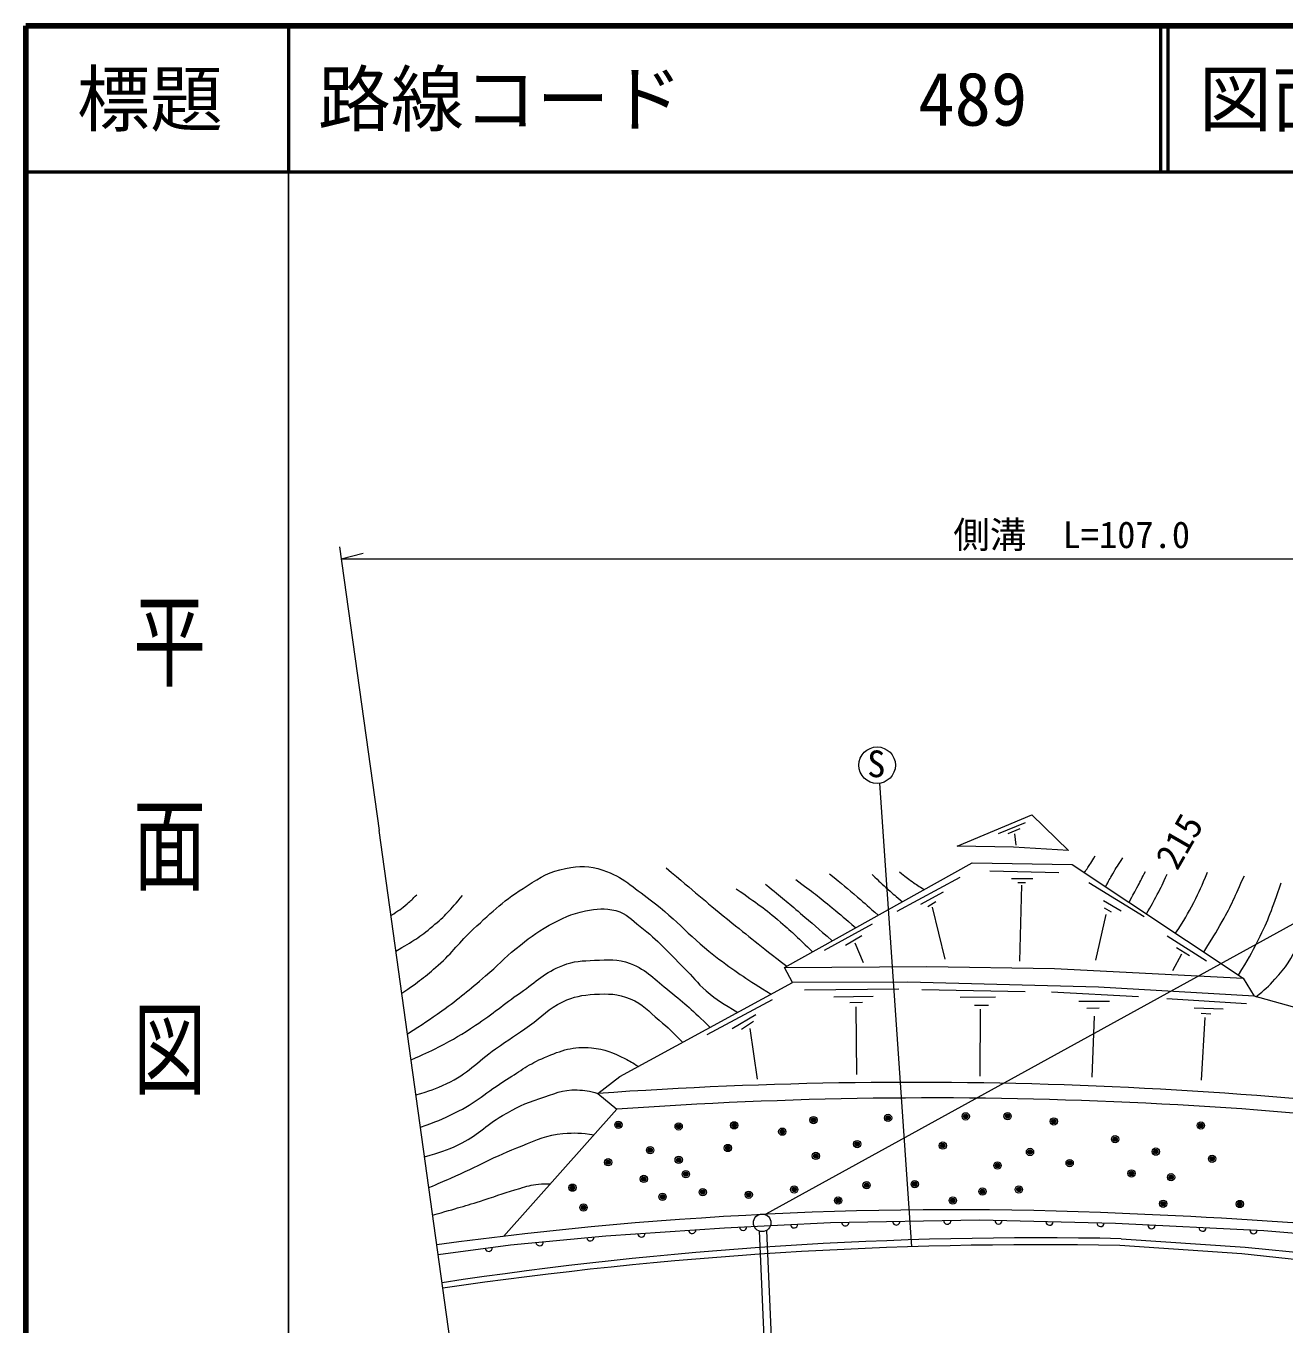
# Model space of a CAD drawing. Units: millimetres, scale not verified. Extents: x 40000 to 680000, y 20000 to 380000.
# Drawn here: x 40000 to 126215, y 291047 to 380000 of the extents above; entities that cross this region are included whole.
import ezdxf
from ezdxf.enums import TextEntityAlignment as Align

# ---------------------------------------------------------------- set-up
doc = ezdxf.new("R2010")
doc.units = ezdxf.units.MM
doc.header["$LTSCALE"] = 1000
doc.header["$PDMODE"] = 32
doc.header["$PDSIZE"] = 500
for name, color, linetype, lineweight in [('M-BGD', 7, 'Continuous', 13), ('M-BMK-SRVR', 3, 'Continuous', 13), ('M-STR-HTXT', 7, 'Continuous', 13), ('M-STR-STRC', 7, 'Continuous', 13), ('M-TTL', 2, 'Continuous', 140), ('M-TTL-BAND', 7, 'Continuous', 25), ('M-TTL-LINE', 7, 'Continuous', 50)]:
    doc.layers.add(name, color=color, linetype=linetype, lineweight=lineweight)
doc.layers.add('M-TTL-TXT', color=7, linetype='Continuous')
doc.styles.add('@ＭＳ ゴシック', font='')
doc.styles.add('ＭＳ ゴシック', font='')
doc.styles.get('@ＭＳ ゴシック').set_extended_font_data('@MS Gothic')
doc.styles.get('ＭＳ ゴシック').set_extended_font_data('MS Gothic')

msp = doc.modelspace()

# ---------------------------------------------------------------- linework, layer by layer
at = {"layer": 'M-BGD'}
for p, q in [((98496, 328104), (100676, 296345)), ((103809, 323790), (108934, 325947)), ((108934, 325947), (111433, 323502)), ((106649, 324655), (108490, 325409)), ((107315, 324664), (108130, 324997)), ((107685, 323725), (103809, 323790)), ((107736, 324629), (107832, 323867)), ((111433, 323502), (107685, 323725)), ((91981, 315480), (104841, 322651)), ((104841, 322651), (111694, 322533)), ((106063, 322112), (110783, 321986)), ((111694, 322533), (123425, 314740)), ((99713, 319335), (104010, 321667)), ((107546, 321589), (108995, 321589)), ((107967, 321297), (108487, 321303)), ((112834, 321312), (116620, 318965)), ((101319, 319817), (102879, 320659)), ((108212, 321116), (108097, 315919)), ((101794, 319655), (102351, 319998)), ((102106, 319605), (102974, 316042)), ((113839, 320070), (115062, 319360)), ((113899, 319577), (114372, 319300)), ((94730, 316658), (98008, 318463)), ((113997, 319103), (113287, 315987)), ((96159, 317017), (97290, 317683)), ((118198, 317644), (120895, 315946)), ((96799, 317166), (97369, 315825)), ((118844, 316840), (119747, 316305)), ((119177, 316393), (118564, 315244)), ((91981, 315480), (101745, 315542)), ((92533, 314441), (91981, 315480)), ((101745, 315542), (110481, 315404)), ((110481, 315404), (123425, 314740)), ((80694, 307999), (92533, 314441)), ((100443, 314471), (92533, 314441)), ((93347, 313958), (99816, 314017)), ((113505, 314123), (100443, 314471)), ((124161, 313504), (113505, 314123)), ((123425, 314740), (124161, 313504)), ((86682, 310897), (91161, 313290)), ((95365, 313478), (98060, 313517)), ((101393, 313977), (108473, 313839)), ((104010, 313458), (106442, 313471)), ((110275, 313813), (116231, 313497)), ((112148, 313162), (114258, 313162)), ((118180, 313347), (123632, 313022)), ((132806, 311108), (124161, 313504)), ((88400, 311309), (90013, 312265)), ((96470, 313083), (97337, 313096)), ((96864, 312781), (96917, 308140)), ((105009, 312893), (105956, 312906)), ((105390, 312616), (105377, 308041)), ((112700, 312689), (113548, 312708)), ((120065, 312724), (122037, 312637)), ((120538, 312339), (121196, 312312)), ((89031, 311257), (89855, 311791)), ((113213, 312156), (113036, 307956)), ((120792, 312049), (120529, 307761)), ((89610, 311309), (90120, 307821)), ((79185, 306847), (80694, 307999)), ((79185, 306847), (80494, 305764)), ((72724, 297056), (80494, 305764)), ((90241, 297425), (91052, 279562)), ((90739, 297462), (91550, 279603)), ((123319, 295860), (114963, 296421)), ((115052, 296894), (123549, 296323)), ((123549, 296323), (133962, 295258)), ((133865, 294698), (123319, 295860))]:
    msp.add_line(p, q, dxfattribs=at)
msp.add_lwpolyline([(68245, 295818), (73213, 296468), (79728, 297089), (87876, 297648), (95131, 298003), (105343, 298180), (114665, 297950), (124825, 297446), (134380, 296654), (144462, 295587), (150606, 294645), (154851, 292422)], dxfattribs=at)
for centre, radius in [((98330, 329343), 1250), ((93969, 305026), 150), ((93969, 305026), 120), ((93969, 305026), 90), ((99077, 305171), 150), ((99077, 305171), 120), ((99077, 305171), 90), ((99077, 305171), 60), ((99077, 305171), 30), ((99077, 305171), 20), ((104403, 305279), 150), ((104403, 305279), 120), ((104403, 305279), 90), ((104403, 305279), 60), ((104403, 305279), 30), ((104403, 305279), 20), ((107271, 305297), 150), ((107271, 305297), 120), ((107271, 305297), 90), ((107271, 305297), 60), ((107271, 305297), 30), ((107271, 305297), 20), ((80599, 304700), 150), ((80599, 304700), 120), ((80599, 304700), 90), ((80599, 304700), 60), ((80599, 304700), 30), ((80599, 304700), 20), ((84730, 304591), 150), ((84730, 304591), 120), ((84730, 304591), 90), ((84730, 304591), 60), ((84730, 304591), 30), ((84730, 304591), 20), ((88534, 304663), 150), ((88534, 304663), 120), ((88534, 304663), 90), ((88534, 304663), 60), ((88534, 304663), 30), ((88534, 304663), 20), ((91831, 304229), 150), ((91831, 304229), 120), ((91831, 304229), 90), ((91831, 304229), 60), ((91831, 304229), 30), ((91831, 304229), 20), ((93969, 305026), 60), ((93969, 305026), 30), ((93969, 305026), 20), ((110436, 304935), 150), ((110436, 304935), 120), ((110436, 304935), 90), ((110436, 304935), 60), ((110436, 304935), 30), ((110436, 304935), 20), ((120521, 304654), 150), ((120521, 304654), 120), ((120521, 304654), 90), ((120521, 304654), 60), ((120521, 304654), 30), ((120521, 304654), 20), ((96959, 303382), 150), ((96959, 303382), 120), ((96959, 303382), 90), ((96959, 303382), 60), ((96959, 303382), 30), ((96959, 303382), 20), ((102829, 303273), 150), ((102829, 303273), 120), ((102829, 303273), 90), ((102829, 303273), 60), ((114634, 303712), 150), ((114634, 303712), 120), ((114634, 303712), 90), ((114634, 303712), 60), ((114634, 303712), 30), ((114634, 303712), 20), ((82773, 302961), 150), ((82773, 302961), 120), ((82773, 302961), 90), ((82773, 302961), 60), ((82773, 302961), 30), ((82773, 302961), 20), ((84731, 302295), 150), ((88101, 303110), 150), ((88101, 303110), 120), ((88101, 303110), 90), ((88101, 303110), 60), ((88101, 303110), 30), ((88101, 303110), 20), ((94133, 302567), 150), ((94133, 302567), 120), ((94133, 302567), 90), ((94133, 302567), 60), ((94133, 302567), 30), ((94133, 302567), 20), ((102829, 303273), 30), ((102829, 303273), 20), ((108807, 302838), 150), ((108807, 302838), 120), ((108807, 302838), 90), ((108807, 302838), 60), ((108807, 302838), 30), ((108807, 302838), 20), ((117424, 302861), 150), ((117424, 302861), 120), ((117424, 302861), 90), ((117424, 302861), 60), ((117424, 302861), 30), ((117424, 302861), 20), ((121282, 302372), 150), ((121282, 302372), 120), ((121282, 302372), 90), ((79894, 302132), 150), ((79894, 302132), 120), ((79894, 302132), 90), ((79894, 302132), 60), ((79894, 302132), 30), ((79894, 302132), 20), ((84731, 302295), 120), ((84731, 302295), 90), ((84731, 302295), 60), ((84731, 302295), 30), ((84731, 302295), 20), ((106579, 301914), 150), ((106579, 301914), 120), ((106579, 301914), 90), ((106579, 301914), 60), ((106579, 301914), 30), ((106579, 301914), 20), ((111524, 302077), 150), ((111524, 302077), 120), ((111524, 302077), 90), ((111524, 302077), 60), ((111524, 302077), 30), ((111524, 302077), 20), ((121282, 302372), 60), ((121282, 302372), 30), ((121282, 302372), 20), ((82340, 300990), 150), ((82340, 300990), 120), ((82340, 300990), 90), ((82340, 300990), 60), ((82340, 300990), 30), ((82340, 300990), 20), ((85219, 301321), 150), ((85219, 301321), 120), ((85219, 301321), 90), ((85219, 301321), 60), ((85219, 301321), 30), ((85219, 301321), 20), ((97610, 300560), 150), ((97610, 300560), 120), ((100907, 300633), 150), ((100907, 300633), 120), ((100907, 300633), 90), ((100907, 300633), 60), ((100907, 300633), 30), ((115763, 301371), 150), ((115763, 301371), 120), ((115763, 301371), 90), ((115763, 301371), 60), ((115763, 301371), 30), ((115763, 301371), 20), ((118474, 301104), 150), ((118474, 301104), 120), ((118474, 301104), 90), ((118474, 301104), 60), ((118474, 301104), 30), ((118474, 301104), 20), ((77449, 300393), 150), ((77449, 300393), 120), ((77449, 300393), 90), ((77449, 300393), 60), ((77449, 300393), 30), ((77449, 300393), 20), ((83625, 299763), 150), ((83625, 299763), 120), ((83625, 299763), 90), ((83625, 299763), 60), ((83625, 299763), 30), ((83625, 299763), 20), ((86378, 300089), 150), ((86378, 300089), 120), ((86378, 300089), 90), ((86378, 300089), 60), ((86378, 300089), 30), ((86378, 300089), 20), ((89530, 299908), 150), ((89530, 299908), 120), ((89530, 299908), 90), ((89530, 299908), 60), ((89530, 299908), 30), ((89530, 299908), 20), ((92646, 300270), 150), ((92646, 300270), 120), ((92646, 300270), 90), ((92646, 300270), 60), ((92646, 300270), 30), ((92646, 300270), 20), ((97610, 300560), 90), ((97610, 300560), 60), ((97610, 300560), 30), ((97610, 300560), 20), ((100907, 300633), 20), ((105544, 300125), 150), ((105544, 300125), 120), ((105544, 300125), 90), ((105544, 300125), 60), ((105544, 300125), 30), ((105544, 300125), 20), ((108044, 300270), 150), ((108044, 300270), 120), ((108044, 300270), 90), ((108044, 300270), 60), ((108044, 300270), 30), ((108044, 300270), 20), ((78210, 299034), 150), ((78210, 299034), 120), ((78210, 299034), 90), ((78210, 299034), 60), ((78210, 299034), 30), ((78210, 299034), 20), ((95653, 299510), 150), ((95653, 299510), 120), ((95653, 299510), 90), ((95653, 299510), 60), ((95653, 299510), 30), ((95653, 299510), 20), ((103515, 299510), 150), ((103515, 299510), 120), ((103515, 299510), 90), ((103515, 299510), 60), ((103515, 299510), 30), ((103515, 299510), 20), ((117931, 299292), 150), ((117931, 299292), 120), ((117931, 299292), 90), ((117931, 299292), 60), ((117931, 299292), 30), ((117931, 299292), 20), ((123184, 299274), 150), ((123184, 299274), 120), ((123184, 299274), 90), ((123184, 299274), 60), ((123184, 299274), 30), ((123184, 299274), 20), ((90450, 297987), 600)]:
    msp.add_circle(centre, radius, dxfattribs=at)
for centre, radius, start, end in [((100797, 835), 306774, 80.86031, 94.03972), ((102042, 7610), 298931, 80.6532, 94.13359), ((103481, 38614), 260266, 87.09514, 97.80091), ((96145, 298020), 250, 180.99571, 0.99571), ((99645, 298081), 250, 180.99571, 0.99571), ((103144, 298142), 250, 180.99571, 0.99571), ((106644, 298148), 250, 178.58608, 358.58608), ((110143, 298062), 250, 178.58608, 358.58608), ((104950, -1188), 299962, 81.33472, 87.76072), ((82168, 297256), 250, 183.92298, 3.92298), ((85659, 297496), 250, 183.92298, 3.92298), ((89153, 297710), 250, 182.80155, 2.80155), ((92649, 297881), 250, 182.80155, 2.80155), ((113641, 297975), 250, 178.58608, 358.58608), ((117138, 297828), 250, 177.16163, 357.16163), ((120634, 297654), 250, 177.16163, 357.16163), ((124130, 297481), 250, 177.16163, 357.16163), ((109351, 24455), 272499, 88.80122, 98.61854), ((109304, 16628), 279850, 88.84129, 98.36987), ((71716, 296272), 250, 187.45384, 7.45384), ((75194, 296657), 250, 185.44715, 5.44715), ((78678, 296989), 250, 185.44715, 5.44715)]:
    msp.add_arc(centre, radius, start, end, dxfattribs=at)
for points, knots in [([(112529, 321978), (112743, 322289), (112800, 322370), (112965, 322626), (113091, 322820), (113131, 322883), (113281, 323126)], [0, 0, 0, 0, 1, 1, 1, 2, 2, 2, 2]), ([(113990, 321008), (114213, 321440), (114277, 321559), (114477, 321903), (114732, 322340), (114830, 322482), (115174, 322994)], [0, 0, 0, 0, 1, 1, 1, 2, 2, 2, 2]), ([(65755, 313710), (66963, 314560), (67331, 314826), (68257, 315643), (69262, 316530), (69668, 317190), (70653, 318099), (72018, 319358), (72776, 320102), (74351, 321086), (75305, 321683), (75872, 322063), (76979, 322268), (77959, 322450), (78584, 322471), (79528, 322151), (80948, 321669), (81575, 321002), (82782, 320110), (84731, 318669), (85534, 317499), (87485, 316061), (88845, 315058), (89346, 314717), (91075, 313647)], [0, 0, 0, 0, 1, 1, 1, 2, 2, 2, 3, 3, 3, 4, 4, 4, 5, 5, 5, 6, 6, 6, 7, 7, 7, 8, 8, 8, 8]), ([(83880, 322305), (85900, 320584), (86425, 320135), (88087, 318781), (89654, 317506), (90167, 317105), (92138, 315567)], [0, 0, 0, 0, 1, 1, 1, 2, 2, 2, 2]), ([(99874, 322045), (100267, 321709), (100381, 321610), (100729, 321362), (101045, 321136), (101162, 321065), (101564, 320824)], [0, 0, 0, 0, 1, 1, 1, 2, 2, 2, 2]), ([(115594, 319942), (115897, 320497), (115975, 320638), (116213, 321088), (116411, 321462), (116472, 321581), (116713, 322048)], [0, 0, 0, 0, 1, 1, 1, 2, 2, 2, 2]), ([(118787, 317821), (119407, 318796), (119593, 319082), (120029, 319934), (120435, 320726), (120557, 321018), (120963, 322012)], [0, 0, 0, 0, 1, 1, 1, 2, 2, 2, 2]), ([(90691, 321187), (91856, 320226), (92157, 319979), (93084, 319189), (93938, 318461), (94208, 318225), (95255, 317305)], [0, 0, 0, 0, 1, 1, 1, 2, 2, 2, 2]), ([(92755, 321516), (93969, 320597), (94299, 320358), (95253, 319570), (95889, 319045), (96097, 318870), (96861, 318201)], [0, 0, 0, 0, 1, 1, 1, 2, 2, 2, 2]), ([(95062, 321901), (96003, 321136), (96252, 320938), (96995, 320297), (97548, 319819), (97726, 319662), (98397, 319057)], [0, 0, 0, 0, 1, 1, 1, 2, 2, 2, 2]), ([(97994, 321848), (98512, 321348), (98649, 321212), (99086, 320823), (99460, 320488), (99586, 320381), (100061, 319985)], [0, 0, 0, 0, 1, 1, 1, 2, 2, 2, 2]), ([(116788, 319149), (117153, 319784), (117252, 319955), (117528, 320483), (117809, 321021), (117894, 321203), (118211, 321877)], [0, 0, 0, 0, 1, 1, 1, 2, 2, 2, 2]), ([(120714, 316541), (121344, 317516), (121515, 317803), (121982, 318639), (122644, 319826), (122822, 320268), (123494, 321772)], [0, 0, 0, 0, 1, 1, 1, 2, 2, 2, 2]), ([(123100, 314956), (123777, 316057), (123963, 316400), (124448, 317362), (125188, 318832), (125359, 319411), (126020, 321272)], [0, 0, 0, 0, 1, 1, 1, 2, 2, 2, 2]), ([(124287, 313469), (124920, 313973), (125121, 314169), (125594, 314679), (126356, 315505), (126710, 316058), (127189, 317075), (127727, 318218), (128092, 318891), (128195, 320151), (128233, 320619), (128256, 320819), (128214, 321354)], [0, 0, 0, 0, 1, 1, 1, 2, 2, 2, 3, 3, 3, 4, 4, 4, 4]), ([(65014, 319034), (65550, 319391), (65721, 319491), (66127, 319844), (66392, 320075), (66486, 320162), (66778, 320465)], [0, 0, 0, 0, 1, 1, 1, 2, 2, 2, 2]), ([(65352, 316606), (66555, 317307), (66964, 317541), (67872, 318306), (68747, 319043), (69043, 319385), (69913, 320406)], [0, 0, 0, 0, 1, 1, 1, 2, 2, 2, 2]), ([(88679, 320872), (90148, 319842), (90589, 319551), (91716, 318584), (92601, 317826), (92901, 317542), (93895, 316547)], [0, 0, 0, 0, 1, 1, 1, 2, 2, 2, 2]), ([(66140, 310944), (67280, 311658), (67598, 311870), (68499, 312512), (69717, 313381), (70356, 313930), (71497, 314899), (72332, 315608), (72725, 316095), (73587, 316772), (74439, 317442), (74897, 317863), (75855, 318370), (76778, 318858), (77314, 319161), (78340, 319356), (79142, 319508), (79640, 319580), (80430, 319375), (81179, 319181), (81472, 318760), (82087, 318291), (83377, 317307), (83949, 316576), (85109, 315441), (85713, 314850), (85972, 314438), (86608, 313883), (87383, 313206), (87746, 313013), (88786, 312402)], [0, 0, 0, 0, 1, 1, 1, 2, 2, 2, 3, 3, 3, 4, 4, 4, 5, 5, 5, 6, 6, 6, 7, 7, 7, 8, 8, 8, 9, 9, 9, 10, 10, 10, 10]), ([(66389, 309152), (67306, 309544), (67568, 309667), (68302, 310042), (69313, 310559), (69855, 310901), (70806, 311521), (72058, 312338), (72668, 312927), (73903, 313769), (75007, 314524), (75532, 315146), (76782, 315623), (77589, 315932), (78103, 315939), (78966, 315973), (79924, 316011), (80518, 316105), (81412, 315756), (82606, 315290), (83084, 314654), (84094, 313863), (85246, 312960), (85618, 312591), (86892, 311371)], [0, 0, 0, 0, 1, 1, 1, 2, 2, 2, 3, 3, 3, 4, 4, 4, 5, 5, 5, 6, 6, 6, 7, 7, 7, 8, 8, 8, 8]), ([(66722, 306759), (67698, 307019), (68036, 307159), (68834, 307523), (70297, 308189), (70871, 308986), (72187, 309909), (73090, 310542), (73610, 310875), (74514, 311506), (75407, 312130), (75792, 312674), (76782, 313129), (77580, 313495), (78095, 313586), (78971, 313641), (79932, 313702), (80523, 313686), (81416, 313326), (82305, 312967), (82656, 312484), (83389, 311866), (84052, 311307), (84274, 311089), (85010, 310347)], [0, 0, 0, 0, 1, 1, 1, 2, 2, 2, 3, 3, 3, 4, 4, 4, 5, 5, 5, 6, 6, 6, 7, 7, 7, 8, 8, 8, 8]), ([(67033, 304527), (68144, 304920), (68490, 305075), (69386, 305511), (70870, 306233), (71533, 306931), (72936, 307799), (73937, 308418), (74453, 308864), (75539, 309317), (76722, 309811), (77479, 310091), (78754, 309968), (79688, 309878), (80209, 309669), (81042, 309238), (81415, 309046), (81565, 308970), (81967, 308692)], [0, 0, 0, 0, 1, 1, 1, 2, 2, 2, 3, 3, 3, 4, 4, 4, 5, 5, 5, 6, 6, 6, 6]), ([(67314, 302507), (68404, 302801), (68778, 302936), (69662, 303342), (70940, 303928), (71436, 304642), (72660, 305334), (73611, 305871), (74162, 306170), (75204, 306497), (76185, 306805), (76742, 307142), (77768, 307089), (78329, 307060), (78587, 307027), (79185, 306847)], [0, 0, 0, 0, 1, 1, 1, 2, 2, 2, 3, 3, 3, 4, 4, 4, 5, 5, 5, 5]), ([(67607, 300400), (68334, 300704), (68521, 300787), (69105, 301039), (71032, 301872), (72038, 302512), (73996, 303268), (75061, 303678), (75660, 303995), (76797, 304096), (77632, 304170), (77998, 304152), (78942, 304024)], [0, 0, 0, 0, 1, 1, 1, 2, 2, 2, 3, 3, 3, 4, 4, 4, 4]), ([(67871, 298507), (69585, 299001), (70032, 299125), (71406, 299556), (72364, 299856), (72882, 300085), (73852, 300345), (74341, 300475), (74609, 300596), (75114, 300640), (75433, 300669), (75560, 300673), (75934, 300654)], [0, 0, 0, 0, 1, 1, 1, 2, 2, 2, 3, 3, 3, 4, 4, 4, 4])]:
    msp.add_open_spline(points, degree=3, knots=knots, dxfattribs=at)
for p in [(93969, 305026), (99077, 305171), (104403, 305279), (107271, 305297), (110436, 304935), (80599, 304700), (84730, 304591), (88534, 304663), (91831, 304229), (120521, 304654), (88101, 303110), (96959, 303382), (102829, 303273), (114634, 303712), (82773, 302961), (84731, 302295), (94133, 302567), (108807, 302838), (117424, 302861), (121282, 302372), (79894, 302132), (85219, 301321), (106579, 301914), (111524, 302077), (115763, 301371), (82340, 300990), (97610, 300560), (100907, 300633), (118474, 301104), (77449, 300393), (83625, 299763), (86378, 300089), (89530, 299908), (92646, 300270), (105544, 300125), (108044, 300270), (78210, 299034), (95653, 299510), (103515, 299510), (117931, 299292), (123184, 299274)]:
    msp.add_point(p, dxfattribs=at)
at = {"layer": 'M-BMK-SRVR'}
msp.add_line((69566, 286328), (64202, 324866), dxfattribs=at)
at = {"layer": 'M-STR-HTXT'}
for p, q in [((61496, 344312), (64202, 324866)), ((61610, 343489), (63110, 343864)), ((61610, 343489), (174402, 343489))]:
    msp.add_line(p, q, dxfattribs=at)
at = {"layer": 'M-STR-STRC'}
msp.add_line((153691, 333267), (90707, 298566), dxfattribs=at)
at = {"layer": 'M-TTL'}
for p, q in [((40000, 380000), (40000, 20000)), ((680000, 380000), (40000, 380000))]:
    msp.add_line(p, q, dxfattribs=at)
at = {"layer": 'M-TTL-BAND'}
msp.add_line((58000, 370000), (58000, 20000), dxfattribs=at)
at = {"layer": 'M-TTL-LINE'}
for p, q in [((58000, 380000), (58000, 370000)), ((117750, 380000), (117750, 370000)), ((118250, 380000), (118250, 370000)), ((40000, 370000), (680000, 370000))]:
    msp.add_line(p, q, dxfattribs=at)

# ---------------------------------------------------------------- texts
at = {"layer": 'M-BGD', "style": 'ＭＳ ゴシック'}
msp.add_text('S', height=1833, dxfattribs=at).set_placement((97651, 327970), align=Align.BOTTOM_LEFT)
msp.add_text('215', height=1833, rotation=60.062, dxfattribs=at).set_placement((119371, 321776), align=Align.BOTTOM_LEFT)
at = {"layer": 'M-STR-HTXT', "style": 'ＭＳ ゴシック'}
msp.add_text('側溝  L=107.0', height=1833, dxfattribs=at).set_placement((103551, 343670), align=Align.BOTTOM_LEFT)
at = {"layer": 'M-TTL-BAND', "style": '@ＭＳ ゴシック', "width": 1.4}
msp.add_text('平  面  図', height=3666, rotation=270, dxfattribs=at).set_placement((49777, 306475), align=Align.MIDDLE_RIGHT)
at = {"layer": 'M-TTL-TXT', "style": 'ＭＳ ゴシック'}
msp.add_text('標題', height=3666, dxfattribs=at).set_placement((48500, 375000), align=Align.MIDDLE_CENTER)
for s, p in [('路線コード', (60000, 375000)), ('489', (101142, 375000)), ('図面コード', (120380, 375000))]:
    msp.add_text(s, height=3666, dxfattribs=at).set_placement(p, align=Align.MIDDLE_LEFT)

doc.saveas('drawing.dxf')
